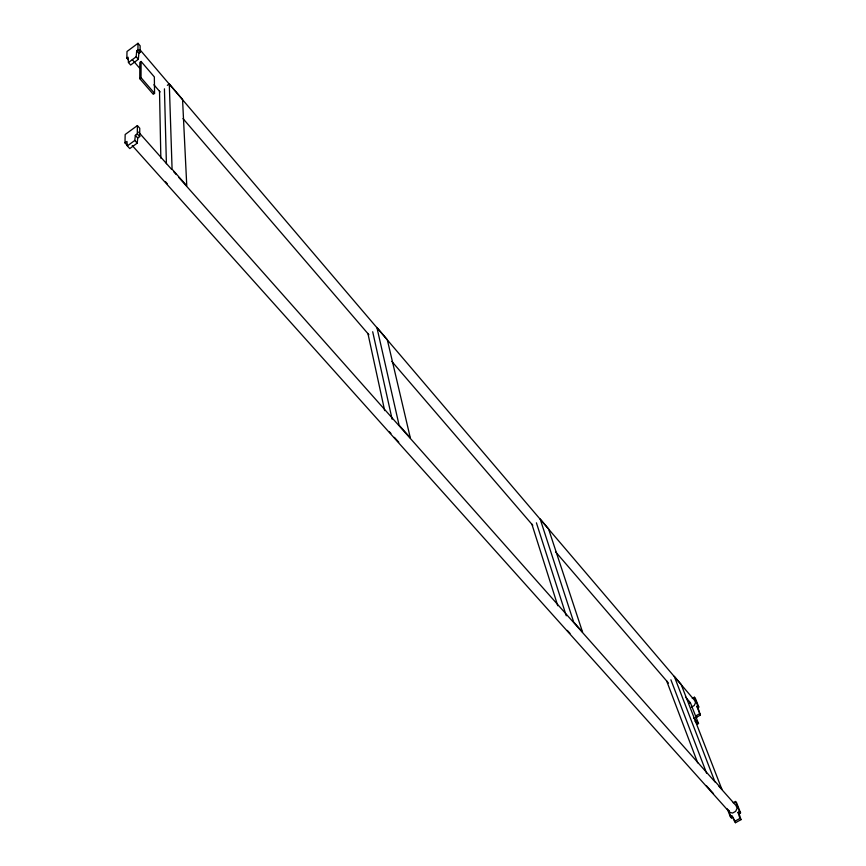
<?xml version="1.0" encoding="UTF-8"?>
<svg xmlns="http://www.w3.org/2000/svg" width="866" height="866" viewBox="0 0 866 866"><rect width="100%" height="100%" fill="white"/><g stroke="black" fill="none" stroke-linecap="round" stroke-linejoin="round"><path stroke-width="1.3" d="M124.985 142.879L126.956 141.439L127.345 145.889L129.759 148.573L137.207 143.15L137.726 138.019L139.707 136.568L139.751 128.255L137.38 125.581L125.169 134.501L124.985 142.879L127.389 145.553M126.858 58.13L128.103 57.21L128.449 62.514L130.625 65.037L138.344 59.31L138.852 53.324L140.097 52.404L140.13 45.811L137.997 43.3L126.999 51.495L126.858 58.13L128.298 59.797M154.57 93.366L141.039 77.691L141.093 61.454L139.837 62.384L139.751 78.644L153.293 94.307L154.57 93.366L154.343 76.922L141.093 61.454M139.707 136.568L137.315 133.884L137.38 125.581M140.097 52.404L137.943 49.882L137.997 43.3M138.344 59.31L136.178 56.777L136.698 50.802L137.943 49.882M137.207 143.15L134.804 140.454L135.334 135.323L137.315 133.884M128.449 62.514L136.178 56.777M139.751 78.644L141.039 77.691M167.333 85.333L169.292 83.894L182.553 99.449L186.764 185.735L172.085 169.184L169.292 83.894M127.345 145.889L134.804 140.454M692.28 698.44L694.38 697.227L695.409 698.451L698.797 707.046L697.855 707.587L700.378 715.089L695.474 717.892M689.433 703.268L690.397 702.716L698.516 723.521L697.531 724.084L695.041 721.205M691.371 707.154L694.207 705.53L695.56 702.748L694.662 700.442L139.946 49.73M700.378 715.089L696.816 706.364L697.769 705.822L698.797 707.046M699.327 713.876L696.383 715.554L697.433 716.767M733.21 802.739L735.483 801.483L736.565 802.695L740.56 812.838L739.088 813.65L738.016 812.438L739.488 811.626L740.56 812.838M730.33 816.692L731.792 815.88L732.885 817.093L731.413 817.905L730.33 816.692L727.267 808.79M734.4 821.488L739.932 818.435L741.015 819.647L735.494 822.7L731.792 815.88M132.227 145.531L729.702 812.351L732.604 813.044L735.667 811.345L737.096 808.259L736.046 805.597L718.997 786.382M165.558 181.838L167.29 183.776M389.213 431.56L390.945 433.487M394.409 437.362L398.75 442.201M567.306 630.405L569.98 633.392M706.299 785.603L713.508 793.657M135.334 135.323L137.726 138.019M138.56 132.087L171.749 169.498M173.546 171.522L176.242 174.564M178.926 177.595L715.413 782.334M693.547 717.762L698.516 723.521M132.314 59.646L139.816 68.382M153.91 84.771L160.08 91.937M182.986 118.577L368.905 334.763M391.811 361.393L532.785 525.326M555.691 551.967L668.476 683.101M136.698 50.802L138.852 53.324M696.816 706.364L697.855 707.587M685.471 696.957L690.397 702.716M733.405 818.208L735.494 822.7M694.38 697.227L697.769 705.822M735.483 801.483L739.488 811.626M729.02 810.576L729.702 812.351M728.349 810.002L731.413 817.905M670.901 679.81L706.591 773.176M666.593 680.784L697.693 762.87M739.088 813.65L741.015 819.647M738.016 812.438L739.932 818.435M536.4 522.804L566.277 615.802M531.854 524.092L557.758 605.735M372.694 331.754L392.114 419.22M367.909 333.442L384.666 410.625M164.432 88.83L166.402 163.739M159.506 91.082L160.849 158.207M410.3 437.795L399.085 425.152L376.894 327.445L387.286 339.645L410.3 437.795M582.526 632.007L573.66 622.015L540.135 518.961L548.514 528.79L582.526 632.007M721.779 789.034L714.602 780.948L674.257 676.324L681.141 684.4L721.779 789.034"/></g></svg>
